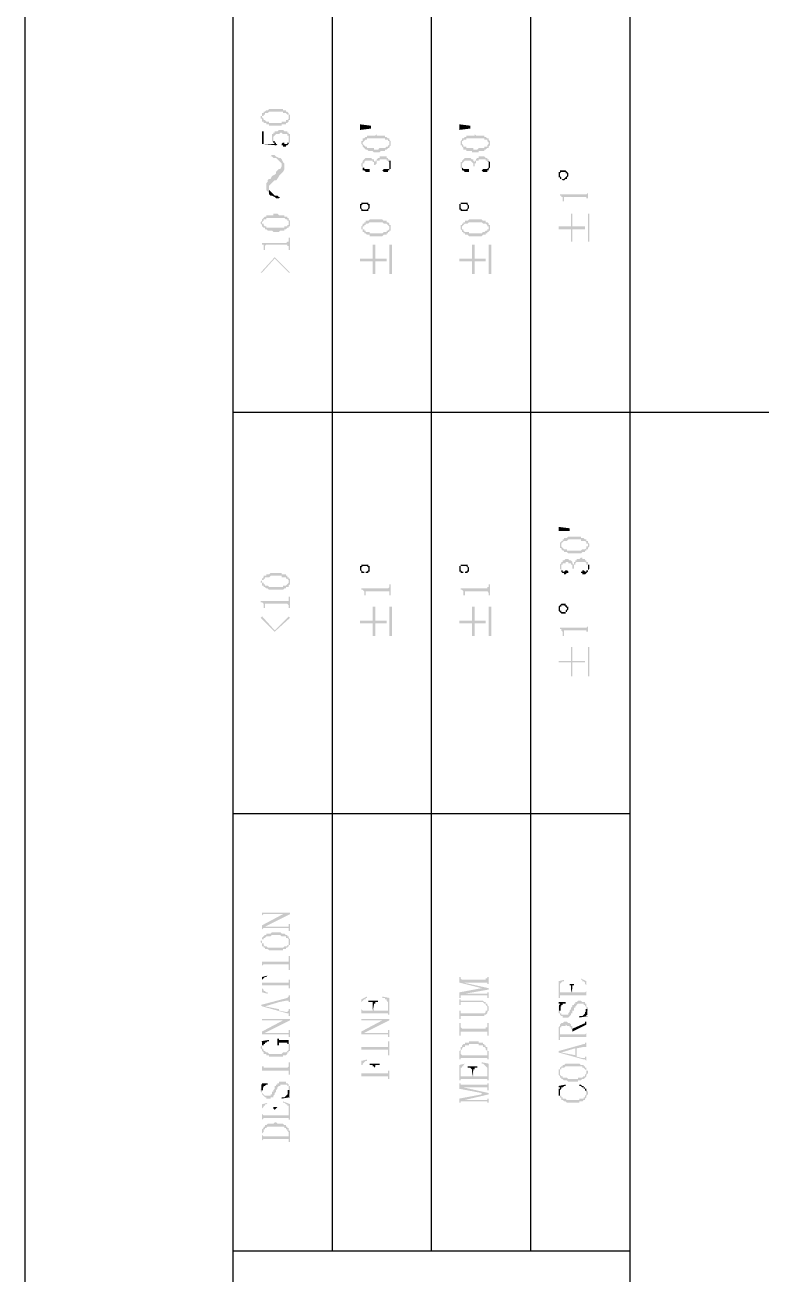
# Model space of a CAD drawing. Header units: inches. Extents: x 3613 to 8393, y -2205 to -794.
# Drawn here: x 4076.93 to 4100.69, y -969.3 to -928.97 of the extents above; entities that cross this region are included whole.
import ezdxf

# ---------------------------------------------------------------- set-up
doc = ezdxf.new("R2010")
doc.units = ezdxf.units.IN
doc.header["$MEASUREMENT"] = 0

msp = doc.modelspace()

# ---------------------------------------------------------------- hatches: boundary and pattern name
at = {"transparency": 33554559}
for points in [[(4084.536, -931.958), (4084.536, -932.003), (4084.581, -932.003), (4084.581, -932.048), (4084.581, -932.093), (4084.581, -931.958), (4084.581, -931.912), (4084.626, -931.912), (4084.626, -931.867), (4084.671, -931.867), (4084.671, -931.822), (4084.761, -931.822), (4084.807, -931.777), (4085.258, -931.777), (4085.258, -931.822), (4085.348, -931.822), (4085.393, -931.867), (4085.438, -931.867), (4085.438, -931.912), (4085.438, -931.958), (4085.438, -931.822), (4085.438, -931.822), (4085.393, -931.777), (4085.348, -931.777), (4085.348, -931.732), (4085.258, -931.732), (4085.258, -931.687), (4084.807, -931.687), (4084.761, -931.732), (4084.716, -931.732), (4084.671, -931.777), (4084.626, -931.777), (4084.626, -931.822), (4084.581, -931.822), (4084.581, -931.867), (4084.581, -931.912), (4084.536, -931.912)], [(4084.581, -932.093), (4084.626, -932.093), (4084.626, -932.138), (4084.716, -932.138), (4084.716, -932.183), (4084.807, -932.183), (4084.807, -932.228), (4085.213, -932.228), (4085.213, -932.183), (4085.348, -932.183), (4085.348, -932.138), (4085.393, -932.138), (4085.438, -932.093), (4085.438, -932.048), (4085.484, -932.048), (4085.484, -932.003), (4085.484, -931.958), (4085.484, -931.912), (4085.484, -931.867), (4085.438, -931.867), (4085.438, -931.822), (4085.438, -931.958), (4085.438, -932.003), (4085.438, -932.003), (4085.393, -932.048), (4085.348, -932.048), (4085.348, -932.093), (4085.213, -932.093), (4085.213, -932.138), (4084.807, -932.138), (4084.807, -932.093), (4084.716, -932.093), (4084.671, -932.048), (4084.626, -932.048), (4084.626, -932.003), (4084.626, -932.003), (4084.581, -931.958), (4084.581, -931.958)], [(4084.581, -932.409), (4084.581, -932.815), (4085.032, -932.86), (4085.077, -932.815), (4085.032, -932.815), (4085.032, -932.77), (4084.987, -932.815), (4084.626, -932.815), (4084.626, -932.409)], [(4084.897, -932.589), (4084.897, -932.68), (4084.897, -932.725), (4084.897, -932.725), (4084.942, -932.77), (4084.942, -932.635), (4084.942, -932.589), (4084.942, -932.589), (4084.987, -932.544), (4084.987, -932.544), (4085.032, -932.499), (4085.123, -932.499), (4085.168, -932.454), (4085.213, -932.454), (4085.258, -932.499), (4085.393, -932.499), (4085.393, -932.544), (4085.438, -932.544), (4085.438, -932.589), (4085.438, -932.635), (4085.438, -932.77), (4085.484, -932.77), (4085.484, -932.725), (4085.484, -932.635), (4085.484, -932.589), (4085.484, -932.499), (4085.438, -932.499), (4085.438, -932.454), (4085.393, -932.454), (4085.393, -932.409), (4085.303, -932.409), (4085.258, -932.364), (4085.123, -932.364), (4085.077, -932.409), (4084.987, -932.409), (4084.987, -932.454), (4084.942, -932.454), (4084.942, -932.499), (4084.897, -932.499), (4084.897, -932.544)], [(4087.74, -932.183), (4088.101, -932.228), (4088.101, -932.319), (4087.74, -932.364)], [(4090.945, -932.183), (4091.306, -932.228), (4091.306, -932.319), (4090.945, -932.364)], [(4084.942, -932.77), (4084.942, -932.77), (4084.987, -932.815), (4084.987, -932.815), (4085.032, -932.77), (4084.987, -932.77), (4084.987, -932.725), (4084.942, -932.725), (4084.942, -932.68), (4084.942, -932.635)], [(4085.213, -932.815), (4085.213, -932.86), (4085.258, -932.86), (4085.258, -932.905), (4085.348, -932.905), (4085.348, -932.86), (4085.393, -932.86), (4085.438, -932.815), (4085.438, -932.635), (4085.438, -932.725), (4085.438, -932.77), (4085.393, -932.77), (4085.393, -932.815), (4085.303, -932.815), (4085.303, -932.77), (4085.258, -932.77)], [(4087.785, -932.815), (4087.785, -932.815), (4087.83, -932.86), (4087.83, -932.905), (4087.83, -932.77), (4087.83, -932.77), (4087.876, -932.725), (4087.876, -932.725), (4087.921, -932.68), (4087.966, -932.68), (4087.966, -932.635), (4088.553, -932.635), (4088.553, -932.68), (4088.643, -932.68), (4088.643, -932.725), (4088.688, -932.725), (4088.688, -932.77), (4088.688, -932.815), (4088.688, -932.635), (4088.643, -932.635), (4088.598, -932.589), (4088.553, -932.589), (4088.553, -932.544), (4088.282, -932.544), (4088.282, -932.499), (4088.282, -932.499), (4088.237, -932.544), (4087.966, -932.544), (4087.966, -932.589), (4087.921, -932.589), (4087.876, -932.635), (4087.83, -932.635), (4087.83, -932.68), (4087.83, -932.725), (4087.785, -932.725), (4087.785, -932.77)], [(4087.83, -932.905), (4087.876, -932.95), (4087.876, -932.95), (4087.921, -932.996), (4087.966, -932.996), (4088.011, -933.041), (4088.146, -933.041), (4088.191, -933.086), (4088.372, -933.086), (4088.417, -933.041), (4088.553, -933.041), (4088.553, -932.996), (4088.598, -932.996), (4088.643, -932.95), (4088.688, -932.95), (4088.688, -932.905), (4088.688, -932.905), (4088.733, -932.86), (4088.733, -932.815), (4088.733, -932.77), (4088.733, -932.725), (4088.733, -932.725), (4088.688, -932.68), (4088.688, -932.815), (4088.688, -932.86), (4088.643, -932.86), (4088.643, -932.905), (4088.598, -932.905), (4088.553, -932.95), (4088.372, -932.95), (4088.327, -932.996), (4088.191, -932.996), (4088.191, -932.95), (4087.966, -932.95), (4087.966, -932.905), (4087.921, -932.905), (4087.876, -932.86), (4087.876, -932.86), (4087.83, -932.815), (4087.83, -932.815)], [(4090.99, -932.815), (4090.99, -932.86), (4091.035, -932.86), (4091.035, -932.905), (4091.035, -932.77), (4091.035, -932.725), (4091.08, -932.725), (4091.08, -932.68), (4091.17, -932.68), (4091.17, -932.635), (4091.757, -932.635), (4091.757, -932.68), (4091.847, -932.68), (4091.847, -932.725), (4091.847, -932.725), (4091.892, -932.77), (4091.892, -932.815), (4091.892, -932.635), (4091.847, -932.635), (4091.802, -932.589), (4091.757, -932.589), (4091.757, -932.544), (4091.486, -932.544), (4091.441, -932.499), (4091.441, -932.544), (4091.17, -932.544), (4091.17, -932.589), (4091.125, -932.589), (4091.08, -932.635), (4091.035, -932.635), (4091.035, -932.68), (4091.035, -932.68), (4090.99, -932.725), (4090.99, -932.77)], [(4091.035, -932.905), (4091.08, -932.95), (4091.08, -932.996), (4091.17, -932.996), (4091.17, -933.041), (4091.351, -933.041), (4091.351, -933.086), (4091.576, -933.086), (4091.576, -933.041), (4091.757, -933.041), (4091.757, -932.996), (4091.802, -932.996), (4091.847, -932.95), (4091.892, -932.95), (4091.892, -932.905), (4091.892, -932.905), (4091.937, -932.86), (4091.937, -932.815), (4091.937, -932.77), (4091.937, -932.725), (4091.937, -932.725), (4091.892, -932.68), (4091.892, -932.815), (4091.892, -932.815), (4091.847, -932.86), (4091.847, -932.905), (4091.757, -932.905), (4091.757, -932.95), (4091.576, -932.95), (4091.531, -932.996), (4091.396, -932.996), (4091.396, -932.95), (4091.17, -932.95), (4091.17, -932.905), (4091.08, -932.905), (4091.08, -932.86), (4091.08, -932.86), (4091.035, -932.815), (4091.035, -932.815)], [(4084.852, -933.221), (4084.897, -933.221), (4084.942, -933.266), (4085.032, -933.266), (4085.077, -933.312), (4085.123, -933.357), (4085.123, -933.357), (4085.168, -933.402), (4085.213, -933.447), (4085.213, -933.763), (4085.213, -933.763), (4085.258, -933.718), (4085.303, -933.627), (4085.303, -933.447), (4085.258, -933.402), (4085.213, -933.312), (4085.213, -933.312), (4085.168, -933.266), (4085.123, -933.266), (4085.032, -933.221), (4084.987, -933.176), (4084.897, -933.176)], [(4087.785, -933.492), (4087.785, -933.537), (4087.785, -933.537), (4087.83, -933.582), (4087.83, -933.627), (4087.83, -933.492), (4087.83, -933.447), (4087.876, -933.447), (4087.876, -933.402), (4087.876, -933.402), (4087.921, -933.357), (4088.146, -933.357), (4088.146, -933.402), (4088.191, -933.402), (4088.191, -933.447), (4088.191, -933.492), (4088.237, -933.492), (4088.237, -933.537), (4088.237, -933.492), (4088.282, -933.447), (4088.282, -933.402), (4088.282, -933.357), (4088.372, -933.357), (4088.372, -933.312), (4088.598, -933.312), (4088.598, -933.357), (4088.643, -933.357), (4088.643, -933.402), (4088.688, -933.402), (4088.688, -933.447), (4088.688, -933.492), (4088.688, -933.312), (4088.643, -933.312), (4088.643, -933.266), (4088.598, -933.266), (4088.598, -933.221), (4088.372, -933.221), (4088.372, -933.266), (4088.327, -933.266), (4088.282, -933.312), (4088.282, -933.357), (4088.237, -933.357), (4088.237, -933.402), (4088.237, -933.402), (4088.191, -933.357), (4088.191, -933.312), (4088.146, -933.312), (4088.101, -933.266), (4087.921, -933.266), (4087.876, -933.312), (4087.876, -933.312), (4087.83, -933.357), (4087.83, -933.402), (4087.83, -933.402), (4087.785, -933.447), (4087.785, -933.447)], [(4090.99, -933.492), (4090.99, -933.537), (4090.99, -933.582), (4091.035, -933.627), (4091.035, -933.492), (4091.035, -933.447), (4091.035, -933.447), (4091.08, -933.402), (4091.08, -933.402), (4091.125, -933.357), (4091.306, -933.357), (4091.351, -933.402), (4091.351, -933.402), (4091.396, -933.447), (4091.396, -933.492), (4091.396, -933.537), (4091.441, -933.537), (4091.441, -933.447), (4091.486, -933.447), (4091.486, -933.402), (4091.486, -933.357), (4091.576, -933.357), (4091.576, -933.312), (4091.802, -933.312), (4091.802, -933.357), (4091.847, -933.357), (4091.847, -933.402), (4091.892, -933.402), (4091.892, -933.447), (4091.892, -933.492), (4091.892, -933.312), (4091.847, -933.312), (4091.847, -933.266), (4091.802, -933.266), (4091.757, -933.221), (4091.576, -933.221), (4091.576, -933.266), (4091.531, -933.266), (4091.486, -933.312), (4091.486, -933.357), (4091.441, -933.357), (4091.441, -933.402), (4091.441, -933.402), (4091.396, -933.357), (4091.396, -933.312), (4091.351, -933.312), (4091.306, -933.266), (4091.125, -933.266), (4091.08, -933.312), (4091.08, -933.312), (4091.035, -933.357), (4091.035, -933.402), (4090.99, -933.402), (4090.99, -933.447), (4090.99, -933.447)], [(4084.716, -934.214), (4084.716, -934.304), (4084.761, -934.35), (4084.807, -934.395), (4084.807, -934.169), (4084.852, -934.124), (4084.897, -934.079), (4084.942, -934.034), (4084.987, -933.989), (4085.032, -933.989), (4085.077, -933.943), (4085.123, -933.853), (4085.123, -933.853), (4085.168, -933.808), (4085.213, -933.763), (4085.213, -933.492), (4085.213, -933.537), (4085.168, -933.627), (4085.123, -933.627), (4085.077, -933.673), (4085.032, -933.718), (4085.032, -933.763), (4084.987, -933.808), (4084.897, -933.853), (4084.897, -933.853), (4084.852, -933.943), (4084.807, -933.943), (4084.761, -933.989), (4084.761, -934.034), (4084.716, -934.079), (4084.716, -934.124)], [(4087.83, -933.627), (4087.83, -933.673), (4087.876, -933.673), (4087.921, -933.718), (4088.056, -933.718), (4088.056, -933.673), (4088.056, -933.627), (4087.876, -933.627), (4087.876, -933.582), (4087.83, -933.582), (4087.83, -933.492)], [(4088.462, -933.673), (4088.462, -933.673), (4088.507, -933.718), (4088.643, -933.718), (4088.643, -933.673), (4088.688, -933.673), (4088.688, -933.627), (4088.733, -933.627), (4088.733, -933.537), (4088.733, -933.492), (4088.733, -933.447), (4088.733, -933.357), (4088.688, -933.357), (4088.688, -933.537), (4088.688, -933.582), (4088.688, -933.627), (4088.507, -933.627)], [(4091.035, -933.627), (4091.035, -933.673), (4091.08, -933.673), (4091.125, -933.718), (4091.26, -933.718), (4091.26, -933.673), (4091.26, -933.627), (4091.08, -933.627), (4091.035, -933.582), (4091.035, -933.492)], [(4091.667, -933.673), (4091.667, -933.673), (4091.712, -933.718), (4091.847, -933.718), (4091.847, -933.673), (4091.892, -933.673), (4091.892, -933.627), (4091.892, -933.627), (4091.937, -933.582), (4091.937, -933.537), (4091.937, -933.492), (4091.937, -933.447), (4091.937, -933.402), (4091.892, -933.357), (4091.892, -933.537), (4091.892, -933.582), (4091.892, -933.582), (4091.847, -933.627), (4091.712, -933.627)], [(4094.149, -933.808), (4094.149, -933.853), (4094.149, -933.898), (4094.194, -933.898), (4094.194, -933.808), (4094.194, -933.763), (4094.194, -933.763), (4094.239, -933.718), (4094.375, -933.718), (4094.375, -933.763), (4094.42, -933.763), (4094.42, -933.943), (4094.42, -933.898), (4094.42, -933.898), (4094.465, -933.853), (4094.465, -933.808), (4094.465, -933.763), (4094.42, -933.718), (4094.42, -933.718), (4094.375, -933.673), (4094.194, -933.673), (4094.194, -933.718), (4094.149, -933.718), (4094.149, -933.763), (4094.149, -933.763)], [(4094.194, -933.898), (4094.194, -933.943), (4094.239, -933.943), (4094.284, -933.989), (4094.329, -933.989), (4094.375, -933.943), (4094.42, -933.943), (4094.42, -933.808), (4094.42, -933.853), (4094.42, -933.853), (4094.375, -933.898), (4094.375, -933.898), (4094.329, -933.943), (4094.239, -933.943), (4094.239, -933.898), (4094.239, -933.898), (4094.194, -933.853), (4094.194, -933.808), (4094.194, -933.808)], [(4084.807, -934.395), (4084.807, -934.44), (4084.852, -934.485), (4084.897, -934.485), (4084.987, -934.53), (4085.032, -934.575), (4085.123, -934.575), (4085.168, -934.53), (4085.123, -934.53), (4085.077, -934.485), (4084.987, -934.485), (4084.942, -934.44), (4084.897, -934.395), (4084.897, -934.395), (4084.852, -934.35), (4084.807, -934.304), (4084.807, -934.259)], [(4094.194, -934.44), (4094.194, -934.485), (4094.239, -934.485), (4094.239, -934.53), (4094.284, -934.53), (4094.284, -934.62), (4094.284, -934.666), (4094.329, -934.666), (4094.329, -934.575), (4094.329, -934.53), (4095.052, -934.53), (4095.052, -934.575), (4095.097, -934.575), (4095.097, -934.62), (4095.097, -934.666), (4095.097, -934.304), (4095.097, -934.35), (4095.097, -934.395), (4095.052, -934.44), (4095.006, -934.44)], [(4087.74, -934.846), (4087.74, -934.891), (4087.74, -934.891), (4087.785, -934.936), (4087.785, -934.801), (4087.785, -934.801), (4087.83, -934.756), (4087.966, -934.756), (4088.011, -934.801), (4088.011, -934.936), (4088.011, -934.936), (4088.056, -934.891), (4088.056, -934.846), (4088.056, -934.801), (4088.056, -934.756), (4088.011, -934.756), (4088.011, -934.711), (4087.785, -934.711), (4087.785, -934.756), (4087.74, -934.756), (4087.74, -934.801), (4087.74, -934.801)], [(4090.945, -934.846), (4090.945, -934.891), (4090.945, -934.936), (4090.99, -934.936), (4090.99, -934.801), (4090.99, -934.756), (4091.17, -934.756), (4091.215, -934.801), (4091.215, -934.936), (4091.215, -934.936), (4091.26, -934.891), (4091.26, -934.846), (4091.26, -934.801), (4091.26, -934.801), (4091.215, -934.756), (4091.215, -934.711), (4090.99, -934.711), (4090.99, -934.756), (4090.945, -934.756), (4090.945, -934.801), (4090.945, -934.801)], [(4084.536, -935.342), (4084.536, -935.388), (4084.536, -935.388), (4084.581, -935.433), (4084.581, -935.478), (4084.581, -935.342), (4084.581, -935.342), (4084.626, -935.297), (4084.626, -935.252), (4084.716, -935.252), (4084.716, -935.207), (4085.303, -935.207), (4085.348, -935.252), (4085.393, -935.252), (4085.393, -935.297), (4085.438, -935.297), (4085.438, -935.342), (4085.438, -935.207), (4085.393, -935.207), (4085.393, -935.162), (4085.303, -935.162), (4085.303, -935.117), (4085.123, -935.117), (4085.077, -935.072), (4084.942, -935.072), (4084.942, -935.117), (4084.716, -935.117), (4084.716, -935.162), (4084.671, -935.162), (4084.626, -935.207), (4084.626, -935.207), (4084.581, -935.252), (4084.581, -935.297), (4084.581, -935.297)], [(4087.785, -934.936), (4087.785, -934.981), (4088.011, -934.981), (4088.011, -934.846), (4088.011, -934.891), (4088.011, -934.891), (4087.966, -934.936), (4087.83, -934.936), (4087.785, -934.891), (4087.785, -934.846), (4087.785, -934.846)], [(4090.99, -934.936), (4090.99, -934.981), (4091.215, -934.981), (4091.215, -934.846), (4091.215, -934.891), (4091.215, -934.891), (4091.17, -934.936), (4091.035, -934.936), (4090.99, -934.891), (4090.99, -934.846), (4090.99, -934.846)], [(4094.149, -935.478), (4094.149, -935.568), (4094.555, -935.568), (4094.555, -935.974), (4094.6, -935.974), (4094.6, -935.568), (4095.006, -935.568), (4095.006, -935.478), (4094.6, -935.478), (4094.6, -935.072), (4094.555, -935.072), (4094.555, -935.478)], [(4095.142, -935.974), (4095.142, -935.072), (4095.097, -935.072), (4095.097, -935.974)], [(4084.581, -935.478), (4084.626, -935.523), (4084.671, -935.523), (4084.671, -935.568), (4084.716, -935.568), (4084.761, -935.613), (4084.897, -935.613), (4084.942, -935.658), (4085.123, -935.658), (4085.168, -935.613), (4085.303, -935.613), (4085.303, -935.568), (4085.348, -935.568), (4085.393, -935.523), (4085.438, -935.523), (4085.438, -935.478), (4085.484, -935.478), (4085.484, -935.433), (4085.484, -935.342), (4085.484, -935.297), (4085.484, -935.297), (4085.438, -935.252), (4085.438, -935.388), (4085.438, -935.433), (4085.393, -935.433), (4085.393, -935.478), (4085.303, -935.478), (4085.303, -935.523), (4084.716, -935.523), (4084.716, -935.478), (4084.671, -935.478), (4084.626, -935.433), (4084.626, -935.388), (4084.581, -935.388), (4084.581, -935.342)], [(4087.785, -935.523), (4087.785, -935.568), (4087.83, -935.568), (4087.83, -935.613), (4087.83, -935.658), (4087.83, -935.523), (4087.83, -935.478), (4087.876, -935.478), (4087.876, -935.433), (4087.921, -935.433), (4087.921, -935.388), (4088.011, -935.388), (4088.056, -935.342), (4088.462, -935.342), (4088.507, -935.388), (4088.598, -935.388), (4088.643, -935.433), (4088.643, -935.433), (4088.688, -935.478), (4088.688, -935.523), (4088.688, -935.388), (4088.688, -935.388), (4088.643, -935.342), (4088.598, -935.342), (4088.598, -935.297), (4088.507, -935.297), (4088.462, -935.252), (4088.056, -935.252), (4088.011, -935.297), (4087.921, -935.297), (4087.921, -935.342), (4087.876, -935.342), (4087.876, -935.388), (4087.83, -935.388), (4087.83, -935.433), (4087.83, -935.433), (4087.785, -935.478), (4087.785, -935.478)], [(4087.83, -935.658), (4087.876, -935.658), (4087.876, -935.704), (4087.921, -935.704), (4087.966, -935.749), (4088.056, -935.749), (4088.056, -935.794), (4088.462, -935.794), (4088.507, -935.749), (4088.598, -935.749), (4088.598, -935.704), (4088.643, -935.704), (4088.643, -935.658), (4088.688, -935.658), (4088.688, -935.613), (4088.733, -935.613), (4088.733, -935.568), (4088.733, -935.523), (4088.733, -935.478), (4088.733, -935.433), (4088.688, -935.433), (4088.688, -935.388), (4088.688, -935.523), (4088.688, -935.568), (4088.688, -935.568), (4088.643, -935.613), (4088.598, -935.613), (4088.598, -935.658), (4088.507, -935.658), (4088.462, -935.704), (4088.056, -935.704), (4088.056, -935.658), (4087.921, -935.658), (4087.921, -935.613), (4087.876, -935.613), (4087.876, -935.568), (4087.83, -935.568), (4087.83, -935.523), (4087.83, -935.523)], [(4090.99, -935.523), (4090.99, -935.568), (4090.99, -935.568), (4091.035, -935.613), (4091.035, -935.658), (4091.035, -935.523), (4091.035, -935.478), (4091.035, -935.478), (4091.08, -935.433), (4091.08, -935.433), (4091.125, -935.388), (4091.215, -935.388), (4091.26, -935.342), (4091.667, -935.342), (4091.712, -935.388), (4091.802, -935.388), (4091.847, -935.433), (4091.847, -935.478), (4091.892, -935.478), (4091.892, -935.523), (4091.892, -935.388), (4091.892, -935.388), (4091.847, -935.342), (4091.802, -935.342), (4091.802, -935.297), (4091.712, -935.297), (4091.667, -935.252), (4091.26, -935.252), (4091.215, -935.297), (4091.125, -935.297), (4091.125, -935.342), (4091.08, -935.342), (4091.08, -935.388), (4091.035, -935.388), (4091.035, -935.433), (4090.99, -935.433), (4090.99, -935.478), (4090.99, -935.478)], [(4091.035, -935.658), (4091.08, -935.658), (4091.08, -935.704), (4091.125, -935.704), (4091.125, -935.749), (4091.215, -935.749), (4091.26, -935.794), (4091.667, -935.794), (4091.712, -935.749), (4091.802, -935.749), (4091.802, -935.704), (4091.847, -935.704), (4091.847, -935.658), (4091.892, -935.658), (4091.892, -935.613), (4091.937, -935.613), (4091.937, -935.568), (4091.937, -935.523), (4091.937, -935.478), (4091.937, -935.433), (4091.892, -935.433), (4091.892, -935.388), (4091.892, -935.523), (4091.892, -935.568), (4091.847, -935.568), (4091.847, -935.613), (4091.802, -935.613), (4091.757, -935.658), (4091.712, -935.658), (4091.667, -935.704), (4091.26, -935.704), (4091.26, -935.658), (4091.125, -935.658), (4091.08, -935.613), (4091.08, -935.568), (4091.035, -935.568), (4091.035, -935.523), (4091.035, -935.523)], [(4084.536, -936.019), (4084.581, -936.019), (4084.581, -936.065), (4084.626, -936.065), (4084.626, -936.11), (4084.626, -936.245), (4084.671, -936.245), (4084.671, -936.11), (4084.671, -936.11), (4084.716, -936.065), (4085.393, -936.065), (4085.393, -936.11), (4085.438, -936.11), (4085.438, -936.245), (4085.484, -936.245), (4085.484, -935.839), (4085.438, -935.839), (4085.438, -935.929), (4085.438, -935.974), (4085.393, -935.974), (4085.348, -936.019)], [(4087.74, -936.516), (4087.74, -936.606), (4088.146, -936.606), (4088.146, -937.012), (4088.237, -937.012), (4088.237, -936.606), (4088.598, -936.606), (4088.598, -936.516), (4088.237, -936.516), (4088.237, -936.065), (4088.146, -936.065), (4088.146, -936.516)], [(4088.778, -937.012), (4088.778, -936.065), (4088.688, -936.065), (4088.688, -937.012)], [(4090.945, -936.516), (4090.945, -936.606), (4091.351, -936.606), (4091.351, -937.012), (4091.441, -937.012), (4091.441, -936.606), (4091.802, -936.606), (4091.802, -936.516), (4091.441, -936.516), (4091.441, -936.065), (4091.351, -936.065), (4091.351, -936.516)], [(4091.983, -937.012), (4091.983, -936.065), (4091.892, -936.065), (4091.892, -937.012)], [(4084.536, -936.967), (4084.581, -936.967), (4084.987, -936.516), (4085.438, -936.967), (4085.484, -936.967), (4084.987, -936.471)], [(4094.149, -945.181), (4094.51, -945.226), (4094.51, -945.317), (4094.149, -945.317)], [(4094.194, -945.768), (4094.194, -945.813), (4094.194, -945.858), (4094.239, -945.858), (4094.239, -945.903), (4094.239, -945.768), (4094.239, -945.723), (4094.239, -945.723), (4094.284, -945.678), (4094.284, -945.678), (4094.329, -945.633), (4094.42, -945.633), (4094.465, -945.587), (4094.871, -945.587), (4094.871, -945.633), (4095.006, -945.633), (4095.052, -945.678), (4095.052, -945.723), (4095.097, -945.723), (4095.097, -945.768), (4095.097, -945.633), (4095.052, -945.633), (4095.052, -945.587), (4095.006, -945.587), (4094.961, -945.542), (4094.871, -945.542), (4094.871, -945.497), (4094.465, -945.497), (4094.42, -945.542), (4094.329, -945.542), (4094.329, -945.587), (4094.284, -945.587), (4094.284, -945.633), (4094.239, -945.633), (4094.239, -945.678), (4094.194, -945.678), (4094.194, -945.723), (4094.194, -945.723)], [(4094.239, -945.903), (4094.239, -945.903), (4094.284, -945.949), (4094.329, -945.949), (4094.329, -945.994), (4094.42, -945.994), (4094.465, -946.039), (4094.871, -946.039), (4094.916, -945.994), (4095.006, -945.994), (4095.006, -945.949), (4095.052, -945.949), (4095.052, -945.903), (4095.097, -945.903), (4095.097, -945.858), (4095.097, -945.858), (4095.142, -945.813), (4095.142, -945.768), (4095.142, -945.723), (4095.142, -945.723), (4095.097, -945.678), (4095.097, -945.633), (4095.097, -945.768), (4095.097, -945.813), (4095.052, -945.813), (4095.052, -945.858), (4095.052, -945.858), (4095.006, -945.903), (4094.916, -945.903), (4094.871, -945.949), (4094.42, -945.949), (4094.42, -945.903), (4094.329, -945.903), (4094.284, -945.858), (4094.284, -945.858), (4094.239, -945.813), (4094.239, -945.768), (4094.239, -945.768)], [(4087.74, -946.535), (4087.74, -946.58), (4087.74, -946.58), (4087.785, -946.626), (4087.785, -946.49), (4087.785, -946.49), (4087.83, -946.445), (4087.966, -946.445), (4088.011, -946.49), (4088.011, -946.626), (4088.056, -946.626), (4088.056, -946.535), (4088.056, -946.49), (4088.056, -946.445), (4088.011, -946.445), (4088.011, -946.4), (4087.785, -946.4), (4087.785, -946.445), (4087.74, -946.445), (4087.74, -946.49), (4087.74, -946.49)], [(4090.945, -946.535), (4090.945, -946.58), (4090.945, -946.626), (4090.99, -946.626), (4090.99, -946.49), (4090.99, -946.445), (4091.17, -946.445), (4091.215, -946.49), (4091.215, -946.626), (4091.26, -946.626), (4091.26, -946.535), (4091.26, -946.49), (4091.26, -946.49), (4091.215, -946.445), (4091.215, -946.4), (4090.99, -946.4), (4090.99, -946.445), (4090.945, -946.445), (4090.945, -946.49), (4090.945, -946.49)], [(4094.194, -946.445), (4094.194, -946.49), (4094.194, -946.535), (4094.194, -946.535), (4094.239, -946.58), (4094.239, -946.49), (4094.239, -946.445), (4094.239, -946.4), (4094.284, -946.4), (4094.284, -946.355), (4094.375, -946.355), (4094.375, -946.31), (4094.465, -946.31), (4094.465, -946.355), (4094.555, -946.355), (4094.555, -946.4), (4094.6, -946.4), (4094.6, -946.49), (4094.6, -946.535), (4094.645, -946.535), (4094.645, -946.49), (4094.645, -946.4), (4094.691, -946.4), (4094.691, -946.355), (4094.691, -946.355), (4094.736, -946.31), (4095.006, -946.31), (4095.052, -946.355), (4095.052, -946.4), (4095.097, -946.4), (4095.097, -946.445), (4095.097, -946.49), (4095.097, -946.31), (4095.052, -946.31), (4095.052, -946.264), (4095.006, -946.264), (4095.006, -946.219), (4094.916, -946.219), (4094.916, -946.174), (4094.871, -946.174), (4094.826, -946.219), (4094.736, -946.219), (4094.736, -946.264), (4094.691, -946.264), (4094.691, -946.31), (4094.645, -946.31), (4094.645, -946.355), (4094.645, -946.4), (4094.6, -946.355), (4094.6, -946.31), (4094.6, -946.31), (4094.555, -946.264), (4094.51, -946.264), (4094.465, -946.219), (4094.375, -946.219), (4094.329, -946.264), (4094.284, -946.264), (4094.284, -946.31), (4094.239, -946.31), (4094.239, -946.355), (4094.239, -946.355), (4094.194, -946.4)], [(4094.239, -946.58), (4094.239, -946.626), (4094.239, -946.626), (4094.284, -946.671), (4094.329, -946.671), (4094.329, -946.716), (4094.375, -946.716), (4094.42, -946.671), (4094.465, -946.671), (4094.465, -946.626), (4094.465, -946.626), (4094.42, -946.58), (4094.375, -946.58), (4094.329, -946.626), (4094.284, -946.626), (4094.284, -946.58), (4094.239, -946.58), (4094.239, -946.535), (4094.239, -946.49)], [(4094.871, -946.671), (4094.916, -946.671), (4094.916, -946.716), (4095.006, -946.716), (4095.052, -946.671), (4095.052, -946.671), (4095.097, -946.626), (4095.097, -946.58), (4095.097, -946.58), (4095.142, -946.535), (4095.142, -946.49), (4095.142, -946.445), (4095.142, -946.4), (4095.097, -946.4), (4095.097, -946.31), (4095.097, -946.49), (4095.097, -946.535), (4095.097, -946.58), (4095.052, -946.58), (4095.052, -946.626), (4095.006, -946.626), (4094.961, -946.58), (4094.916, -946.58), (4094.916, -946.626), (4094.871, -946.626)], [(4084.536, -946.941), (4084.536, -946.987), (4084.581, -946.987), (4084.581, -947.032), (4084.581, -947.077), (4084.581, -946.941), (4084.581, -946.896), (4084.626, -946.896), (4084.626, -946.851), (4084.671, -946.851), (4084.671, -946.806), (4084.807, -946.806), (4084.852, -946.761), (4085.213, -946.761), (4085.213, -946.806), (4085.348, -946.806), (4085.348, -946.851), (4085.393, -946.851), (4085.438, -946.896), (4085.438, -946.941), (4085.438, -946.806), (4085.393, -946.806), (4085.393, -946.761), (4085.348, -946.761), (4085.348, -946.716), (4085.213, -946.716), (4085.213, -946.671), (4084.852, -946.671), (4084.807, -946.716), (4084.716, -946.716), (4084.716, -946.761), (4084.626, -946.761), (4084.626, -946.806), (4084.626, -946.806), (4084.581, -946.851), (4084.581, -946.896), (4084.581, -946.896)], [(4084.581, -947.077), (4084.626, -947.077), (4084.626, -947.122), (4084.671, -947.122), (4084.716, -947.167), (4084.761, -947.167), (4084.807, -947.212), (4085.258, -947.212), (4085.303, -947.167), (4085.348, -947.167), (4085.348, -947.122), (4085.438, -947.122), (4085.438, -947.077), (4085.438, -947.077), (4085.484, -947.032), (4085.484, -946.987), (4085.484, -946.941), (4085.484, -946.896), (4085.484, -946.851), (4085.438, -946.851), (4085.438, -946.806), (4085.438, -946.987), (4085.438, -946.987), (4085.393, -947.032), (4085.393, -947.032), (4085.348, -947.077), (4085.258, -947.077), (4085.258, -947.122), (4084.807, -947.122), (4084.761, -947.077), (4084.671, -947.077), (4084.671, -947.032), (4084.626, -947.032), (4084.626, -946.987), (4084.581, -946.987), (4084.581, -946.941)], [(4087.785, -946.626), (4087.785, -946.671), (4088.011, -946.671), (4088.011, -946.535), (4088.011, -946.58), (4088.011, -946.58), (4087.966, -946.626), (4087.921, -946.626), (4087.921, -946.671), (4087.876, -946.671), (4087.876, -946.626), (4087.83, -946.626), (4087.785, -946.58), (4087.785, -946.535), (4087.785, -946.535)], [(4090.99, -946.626), (4090.99, -946.671), (4091.215, -946.671), (4091.215, -946.535), (4091.215, -946.58), (4091.215, -946.58), (4091.17, -946.626), (4091.125, -946.626), (4091.125, -946.671), (4091.08, -946.671), (4091.08, -946.626), (4091.035, -946.626), (4090.99, -946.58), (4090.99, -946.535), (4090.99, -946.535)], [(4087.785, -947.167), (4087.785, -947.212), (4087.83, -947.212), (4087.876, -947.257), (4087.876, -947.303), (4087.876, -947.393), (4087.921, -947.393), (4087.921, -947.303), (4087.921, -947.257), (4088.688, -947.257), (4088.688, -947.303), (4088.688, -947.393), (4088.733, -947.393), (4088.733, -947.032), (4088.688, -947.032), (4088.688, -947.077), (4088.688, -947.122), (4088.688, -947.122), (4088.643, -947.167), (4088.598, -947.167)], [(4090.99, -947.167), (4090.99, -947.212), (4091.035, -947.212), (4091.08, -947.257), (4091.08, -947.303), (4091.08, -947.393), (4091.125, -947.393), (4091.125, -947.303), (4091.125, -947.257), (4091.847, -947.257), (4091.892, -947.303), (4091.892, -947.393), (4091.937, -947.393), (4091.937, -947.032), (4091.892, -947.032), (4091.892, -947.077), (4091.892, -947.122), (4091.847, -947.122), (4091.847, -947.167), (4091.802, -947.167)], [(4084.536, -947.573), (4084.536, -947.618), (4084.581, -947.618), (4084.626, -947.664), (4084.626, -947.754), (4084.626, -947.799), (4084.671, -947.799), (4084.671, -947.709), (4084.671, -947.664), (4085.393, -947.664), (4085.438, -947.709), (4085.438, -947.754), (4085.438, -947.799), (4085.484, -947.799), (4085.484, -947.438), (4085.438, -947.438), (4085.438, -947.528), (4085.438, -947.573), (4085.348, -947.573)], [(4094.149, -947.799), (4094.149, -947.844), (4094.149, -947.889), (4094.149, -947.889), (4094.194, -947.934), (4094.194, -947.754), (4094.239, -947.754), (4094.239, -947.709), (4094.329, -947.709), (4094.375, -947.754), (4094.375, -947.754), (4094.42, -947.799), (4094.42, -947.934), (4094.42, -947.889), (4094.42, -947.889), (4094.465, -947.844), (4094.465, -947.799), (4094.465, -947.754), (4094.42, -947.754), (4094.42, -947.709), (4094.375, -947.709), (4094.375, -947.664), (4094.239, -947.664), (4094.194, -947.709), (4094.194, -947.709), (4094.149, -947.754)], [(4084.536, -948.115), (4084.987, -948.566), (4085.484, -948.115), (4085.438, -948.07), (4084.987, -948.521), (4084.581, -948.07)], [(4087.74, -948.205), (4087.74, -948.295), (4088.146, -948.295), (4088.146, -948.702), (4088.237, -948.702), (4088.237, -948.295), (4088.598, -948.295), (4088.598, -948.205), (4088.237, -948.205), (4088.237, -947.754), (4088.146, -947.754), (4088.146, -948.205)], [(4088.778, -948.702), (4088.778, -947.754), (4088.688, -947.754), (4088.688, -948.702)], [(4090.945, -948.205), (4090.945, -948.295), (4091.351, -948.295), (4091.351, -948.702), (4091.441, -948.702), (4091.441, -948.295), (4091.802, -948.295), (4091.802, -948.205), (4091.441, -948.205), (4091.441, -947.754), (4091.351, -947.754), (4091.351, -948.205)], [(4091.983, -948.702), (4091.983, -947.754), (4091.892, -947.754), (4091.892, -948.702)], [(4094.194, -947.934), (4094.194, -947.934), (4094.239, -947.98), (4094.375, -947.98), (4094.375, -947.934), (4094.42, -947.934), (4094.42, -947.799), (4094.42, -947.844), (4094.42, -947.844), (4094.375, -947.889), (4094.375, -947.934), (4094.239, -947.934), (4094.239, -947.889), (4094.194, -947.889), (4094.194, -947.844), (4094.194, -947.844)], [(4094.194, -948.431), (4094.194, -948.476), (4094.239, -948.476), (4094.239, -948.521), (4094.239, -948.521), (4094.284, -948.566), (4094.284, -948.702), (4094.329, -948.702), (4094.329, -948.566), (4094.329, -948.521), (4095.052, -948.521), (4095.052, -948.566), (4095.097, -948.566), (4095.097, -948.702), (4095.097, -948.295), (4095.097, -948.386), (4095.097, -948.386), (4095.052, -948.431), (4095.006, -948.431)], [(4094.149, -949.514), (4094.149, -949.559), (4094.555, -949.559), (4094.555, -950.01), (4094.6, -950.01), (4094.6, -949.559), (4095.006, -949.559), (4095.006, -949.514), (4094.6, -949.514), (4094.6, -949.063), (4094.555, -949.063), (4094.555, -949.514)], [(4095.142, -950.01), (4095.142, -949.063), (4095.097, -949.063), (4095.097, -950.01)], [(4084.581, -957.548), (4084.581, -957.773), (4084.581, -957.728), (4084.581, -957.728), (4084.626, -957.683), (4085.484, -957.683), (4085.484, -957.638), (4084.581, -957.638)], [(4084.581, -958.044), (4084.581, -958.225), (4084.581, -958.179), (4084.581, -958.179), (4084.626, -958.134), (4084.626, -958.134), (4084.671, -958.089), (4085.484, -957.683), (4085.258, -957.683)], [(4084.626, -958.134), (4085.438, -958.134), (4085.438, -958.179), (4085.438, -958.225), (4085.484, -958.225), (4085.484, -957.999), (4085.438, -957.999), (4085.438, -958.089), (4084.671, -958.089)], [(4084.536, -958.586), (4084.536, -958.586), (4084.581, -958.631), (4084.581, -958.676), (4084.581, -958.721), (4084.626, -958.721), (4084.626, -958.766), (4084.671, -958.766), (4084.671, -958.811), (4084.761, -958.811), (4084.807, -958.856), (4085.258, -958.856), (4085.258, -958.811), (4085.348, -958.811), (4085.348, -958.766), (4085.393, -958.766), (4085.438, -958.721), (4085.438, -958.676), (4085.484, -958.676), (4085.484, -958.631), (4085.484, -958.586), (4085.484, -958.54), (4085.484, -958.495), (4085.484, -958.495), (4085.438, -958.45), (4085.438, -958.586), (4085.438, -958.631), (4085.438, -958.676), (4085.393, -958.676), (4085.393, -958.721), (4085.303, -958.721), (4085.258, -958.766), (4084.761, -958.766), (4084.716, -958.721), (4084.671, -958.721), (4084.626, -958.676), (4084.626, -958.631), (4084.581, -958.631), (4084.581, -958.586), (4084.581, -958.45), (4084.581, -958.495), (4084.581, -958.54), (4084.536, -958.54)], [(4084.581, -958.45), (4084.581, -958.586), (4084.581, -958.54), (4084.581, -958.495), (4084.626, -958.495), (4084.626, -958.45), (4084.671, -958.45), (4084.716, -958.405), (4084.852, -958.405), (4084.897, -958.36), (4085.168, -958.36), (4085.213, -958.405), (4085.348, -958.405), (4085.348, -958.45), (4085.393, -958.45), (4085.438, -958.495), (4085.438, -958.54), (4085.438, -958.586), (4085.438, -958.45), (4085.438, -958.405), (4085.393, -958.405), (4085.393, -958.36), (4085.348, -958.36), (4085.303, -958.315), (4085.213, -958.315), (4085.168, -958.27), (4084.897, -958.27), (4084.852, -958.315), (4084.716, -958.315), (4084.716, -958.36), (4084.671, -958.36), (4084.626, -958.405), (4084.626, -958.405)], [(4084.581, -959.037), (4084.581, -959.488), (4084.581, -959.353), (4084.581, -959.353), (4084.626, -959.308), (4085.438, -959.308), (4085.438, -959.488), (4085.484, -959.488), (4085.484, -959.037), (4085.438, -959.037), (4085.438, -959.172), (4085.438, -959.217), (4084.581, -959.217)], [(4084.581, -959.714), (4084.581, -959.849), (4084.581, -959.804), (4084.626, -959.759), (4084.626, -959.759), (4084.671, -959.714), (4084.716, -959.714), (4084.761, -959.669), (4084.761, -959.669)], [(4084.581, -959.714), (4084.581, -960.21), (4084.761, -960.255), (4084.761, -960.21), (4084.716, -960.21), (4084.671, -960.165), (4084.626, -960.165), (4084.626, -960.12), (4084.626, -960.12), (4084.581, -960.075), (4084.581, -959.849)], [(4084.581, -959.849), (4084.581, -960.03), (4084.581, -959.985), (4085.438, -959.985), (4085.438, -960.03), (4085.438, -960.075), (4085.484, -960.075), (4085.484, -959.804), (4085.438, -959.804), (4085.438, -959.849), (4085.438, -959.894), (4084.581, -959.894)], [(4090.945, -959.714), (4090.945, -959.894), (4091.667, -960.075), (4091.667, -960.075), (4091.892, -960.12), (4091.892, -960.075), (4091.08, -959.894), (4091.08, -959.894), (4091.035, -959.804), (4091.035, -959.804), (4090.99, -959.759), (4090.99, -959.714), (4090.99, -959.714)], [(4091.035, -959.804), (4091.08, -959.894), (4091.847, -959.894), (4091.847, -959.94), (4091.892, -959.94), (4091.892, -959.714), (4091.847, -959.714), (4091.847, -959.759), (4091.802, -959.759), (4091.802, -959.804)], [(4094.149, -959.849), (4094.149, -960.391), (4094.194, -960.391), (4094.194, -959.985), (4094.194, -959.94), (4094.194, -959.94), (4094.239, -959.894), (4094.239, -959.894), (4094.284, -959.849), (4094.329, -959.849), (4094.329, -959.804), (4094.329, -959.804)], [(4094.871, -959.804), (4094.916, -959.804), (4094.916, -959.849), (4094.961, -959.849), (4095.006, -959.894), (4095.006, -959.94), (4095.006, -959.94), (4095.052, -959.985), (4095.052, -960.391), (4095.052, -959.849), (4094.871, -959.759)], [(4090.945, -960.21), (4090.945, -960.391), (4090.99, -960.391), (4090.99, -960.346), (4090.99, -960.301), (4091.035, -960.301), (4091.125, -960.255), (4091.892, -960.12), (4091.667, -960.075)], [(4091.035, -960.301), (4091.847, -960.301), (4091.847, -960.346), (4091.847, -960.391), (4091.892, -960.391), (4091.892, -960.21), (4091.847, -960.21), (4091.847, -960.255), (4091.125, -960.255)], [(4094.194, -960.346), (4094.194, -960.301), (4095.052, -960.301), (4095.052, -960.346), (4095.052, -960.165), (4095.052, -960.165), (4095.006, -960.21), (4094.6, -960.21), (4094.6, -960.075), (4094.555, -960.21), (4094.194, -960.21), (4094.194, -960.03)], [(4094.42, -959.94), (4094.51, -959.94), (4094.51, -959.985), (4094.555, -959.985), (4094.555, -960.21), (4094.6, -960.075), (4094.6, -960.03), (4094.6, -959.985), (4094.645, -959.985), (4094.645, -959.94), (4094.736, -959.94)], [(4084.536, -960.617), (4084.581, -960.662), (4084.671, -960.662), (4085.123, -960.526), (4085.123, -960.752), (4085.123, -960.526), (4085.348, -960.481), (4085.438, -960.481), (4085.438, -960.526), (4085.484, -960.526), (4085.484, -960.301), (4085.438, -960.301), (4085.438, -960.346), (4085.438, -960.346), (4085.393, -960.391), (4085.393, -960.391)], [(4084.581, -960.662), (4085.393, -960.887), (4085.438, -960.887), (4085.438, -960.932), (4085.438, -960.978), (4085.484, -960.978), (4085.484, -960.752), (4085.438, -960.752), (4085.438, -960.797), (4085.438, -960.797), (4085.393, -960.842), (4085.348, -960.842), (4085.123, -960.797), (4085.123, -960.526), (4085.123, -960.752), (4084.671, -960.662), (4084.671, -960.662)], [(4087.785, -960.436), (4087.785, -960.932), (4087.785, -960.571), (4087.785, -960.526), (4087.83, -960.481), (4087.83, -960.481), (4087.876, -960.436), (4087.921, -960.436), (4087.921, -960.391), (4087.966, -960.391), (4087.966, -960.346)], [(4087.785, -960.932), (4087.785, -960.887), (4088.643, -960.887), (4088.643, -960.932), (4088.643, -960.752), (4088.643, -960.797), (4088.191, -960.797), (4088.191, -960.617), (4088.146, -960.797), (4087.83, -960.797), (4087.785, -960.752), (4087.785, -960.571)], [(4088.011, -960.481), (4088.011, -960.526), (4088.146, -960.526), (4088.146, -960.571), (4088.146, -960.617), (4088.146, -960.797), (4088.191, -960.617), (4088.191, -960.571), (4088.237, -960.571), (4088.237, -960.526), (4088.327, -960.526), (4088.327, -960.481)], [(4088.462, -960.391), (4088.553, -960.391), (4088.553, -960.436), (4088.598, -960.436), (4088.598, -960.481), (4088.598, -960.481), (4088.643, -960.526), (4088.643, -960.932), (4088.688, -960.932), (4088.688, -960.391), (4088.462, -960.346)], [(4090.945, -960.436), (4090.945, -960.617), (4090.99, -960.617), (4090.99, -960.571), (4090.99, -960.526), (4091.712, -960.526), (4091.757, -960.571), (4091.802, -960.571), (4091.802, -960.617), (4091.802, -960.617), (4091.847, -960.662), (4091.847, -960.707), (4091.847, -960.571), (4091.802, -960.571), (4091.802, -960.526), (4091.757, -960.526), (4091.712, -960.481), (4090.99, -960.481), (4090.99, -960.436), (4090.99, -960.436)], [(4090.945, -960.797), (4090.945, -961.068), (4090.99, -961.068), (4090.99, -961.023), (4090.99, -960.978), (4091.757, -960.978), (4091.757, -960.932), (4091.802, -960.932), (4091.847, -960.887), (4091.847, -960.842), (4091.847, -960.842), (4091.892, -960.797), (4091.892, -960.752), (4091.892, -960.707), (4091.892, -960.662), (4091.847, -960.617), (4091.847, -960.752), (4091.847, -960.797), (4091.802, -960.797), (4091.802, -960.842), (4091.802, -960.842), (4091.757, -960.887), (4090.99, -960.887), (4090.99, -960.797)], [(4094.149, -960.752), (4094.149, -960.842), (4094.149, -960.887), (4094.194, -960.887), (4094.194, -960.932), (4094.194, -960.932), (4094.239, -960.978), (4094.284, -960.978), (4094.284, -961.023), (4094.465, -961.023), (4094.51, -960.978), (4094.51, -960.978), (4094.555, -960.932), (4094.555, -960.887), (4094.6, -960.887), (4094.6, -960.797), (4094.645, -960.797), (4094.645, -960.707), (4094.691, -960.707), (4094.691, -960.662), (4094.691, -960.662), (4094.736, -960.617), (4094.736, -960.617), (4094.781, -960.571), (4094.961, -960.571), (4094.961, -960.617), (4095.006, -960.617), (4095.006, -960.662), (4095.052, -960.662), (4095.052, -960.707), (4095.052, -960.887), (4095.052, -960.842), (4095.052, -960.842), (4095.097, -960.797), (4095.097, -960.752), (4095.097, -960.707), (4095.097, -960.707), (4095.052, -960.662), (4095.052, -960.617), (4095.052, -960.571), (4095.006, -960.571), (4095.006, -960.526), (4094.916, -960.526), (4094.871, -960.481), (4094.781, -960.481), (4094.736, -960.526), (4094.691, -960.526), (4094.691, -960.571), (4094.645, -960.571), (4094.645, -960.617), (4094.6, -960.617), (4094.6, -960.662), (4094.6, -960.662), (4094.555, -960.707), (4094.555, -960.752), (4094.555, -960.752), (4094.51, -960.797), (4094.51, -960.842), (4094.51, -960.842), (4094.465, -960.887), (4094.465, -960.932), (4094.239, -960.932), (4094.239, -960.887), (4094.194, -960.887), (4094.194, -960.842), (4094.194, -960.797), (4094.194, -960.617), (4094.149, -960.662), (4094.149, -960.707)], [(4094.149, -960.526), (4094.149, -960.571), (4094.194, -960.571), (4094.194, -960.707), (4094.194, -960.662), (4094.239, -960.662), (4094.239, -960.617), (4094.284, -960.617), (4094.284, -960.571), (4094.375, -960.571), (4094.375, -960.526)], [(4084.581, -960.978), (4084.581, -961.203), (4084.581, -961.113), (4085.484, -961.113), (4085.484, -961.068), (4084.581, -961.068)], [(4087.785, -960.978), (4087.785, -961.203), (4087.785, -961.158), (4087.785, -961.113), (4088.688, -961.113), (4088.688, -961.068), (4087.785, -961.068)], [(4094.826, -961.023), (4094.826, -961.023), (4095.097, -960.978), (4095.052, -960.978), (4095.052, -960.932), (4095.052, -960.797), (4095.052, -960.842), (4095.006, -960.842), (4095.006, -960.887), (4095.006, -960.887), (4094.961, -960.932), (4094.961, -960.932), (4094.916, -960.978), (4094.826, -960.978)], [(4084.581, -961.474), (4084.581, -961.655), (4084.581, -961.564), (4084.626, -961.564), (4084.671, -961.519), (4085.484, -961.113), (4085.258, -961.113)], [(4084.626, -961.564), (4085.438, -961.564), (4085.438, -961.655), (4085.484, -961.655), (4085.484, -961.429), (4085.438, -961.429), (4085.438, -961.474), (4085.438, -961.519), (4084.671, -961.519)], [(4087.785, -961.474), (4087.785, -961.655), (4087.785, -961.609), (4087.785, -961.564), (4087.83, -961.564), (4087.876, -961.519), (4088.688, -961.113), (4088.462, -961.113)], [(4087.83, -961.564), (4088.643, -961.564), (4088.643, -961.655), (4088.688, -961.655), (4088.688, -961.429), (4088.643, -961.429), (4088.643, -961.474), (4088.643, -961.519), (4087.876, -961.519)], [(4090.945, -961.203), (4090.945, -961.609), (4090.99, -961.609), (4090.99, -961.474), (4091.847, -961.474), (4091.847, -961.609), (4091.892, -961.609), (4091.892, -961.203), (4091.847, -961.203), (4091.847, -961.339), (4091.802, -961.339), (4091.802, -961.384), (4091.035, -961.384), (4090.99, -961.339), (4090.99, -961.203)], [(4094.149, -961.429), (4094.149, -961.745), (4094.194, -961.745), (4094.194, -961.429), (4094.194, -961.339), (4094.239, -961.339), (4094.239, -961.293), (4094.375, -961.293), (4094.375, -961.248), (4094.375, -961.248), (4094.42, -961.293), (4094.51, -961.293), (4094.51, -961.339), (4094.555, -961.339), (4094.555, -961.384), (4094.555, -961.384), (4094.6, -961.429), (4094.6, -961.564), (4094.6, -961.293), (4094.555, -961.293), (4094.555, -961.248), (4094.555, -961.248), (4094.51, -961.203), (4094.465, -961.203), (4094.42, -961.158), (4094.329, -961.158), (4094.284, -961.203), (4094.239, -961.203), (4094.194, -961.248), (4094.194, -961.293), (4094.194, -961.293), (4094.149, -961.339), (4094.149, -961.384), (4094.149, -961.384)], [(4094.194, -961.7), (4094.194, -961.655), (4095.052, -961.655), (4095.052, -961.745), (4095.052, -961.474), (4095.052, -961.519), (4095.052, -961.519), (4095.006, -961.564), (4094.6, -961.564), (4094.6, -961.339), (4094.6, -961.293), (4094.6, -961.564), (4094.194, -961.564), (4094.194, -961.474)], [(4094.6, -961.384), (4094.6, -961.474), (4095.052, -961.248), (4095.052, -961.113), (4095.052, -961.158), (4095.006, -961.158), (4095.006, -961.203), (4095.006, -961.203)], [(4084.536, -961.79), (4084.581, -961.79), (4084.581, -961.835), (4084.581, -961.97), (4084.581, -961.925), (4084.626, -961.925), (4084.626, -961.88), (4084.671, -961.88), (4084.671, -961.835), (4084.716, -961.835), (4084.761, -961.79), (4084.807, -961.79), (4084.807, -961.745)], [(4085.077, -961.7), (4085.077, -961.925), (4085.123, -961.925), (4085.123, -961.88), (4085.123, -961.835), (4085.393, -961.835), (4085.393, -961.88), (4085.438, -961.79), (4085.438, -961.745), (4085.123, -961.745), (4085.123, -961.7), (4085.123, -961.7)], [(4085.393, -961.88), (4085.438, -961.88), (4085.438, -961.97), (4085.438, -961.835), (4085.438, -961.79)], [(4087.785, -961.79), (4087.785, -962.241), (4087.785, -962.106), (4087.785, -962.061), (4088.643, -962.061), (4088.643, -962.241), (4088.688, -962.241), (4088.688, -961.79), (4088.643, -961.79), (4088.643, -961.925), (4088.643, -961.97), (4087.785, -961.97), (4087.785, -961.925)], [(4090.945, -962.151), (4090.945, -962.377), (4090.99, -962.377), (4090.99, -962.151), (4090.99, -962.106), (4090.99, -962.061), (4091.035, -962.061), (4091.035, -962.016), (4091.035, -962.016), (4091.08, -961.97), (4091.125, -961.97), (4091.125, -961.925), (4091.26, -961.925), (4091.26, -961.88), (4091.576, -961.88), (4091.576, -961.925), (4091.712, -961.925), (4091.712, -961.97), (4091.757, -961.97), (4091.802, -962.016), (4091.802, -962.061), (4091.802, -962.061), (4091.847, -962.106), (4091.847, -962.377), (4091.892, -962.377), (4091.892, -962.151), (4091.892, -962.106), (4091.847, -962.106), (4091.847, -962.016), (4091.847, -961.97), (4091.802, -961.97), (4091.802, -961.925), (4091.757, -961.925), (4091.757, -961.88), (4091.712, -961.88), (4091.712, -961.835), (4091.576, -961.835), (4091.576, -961.79), (4091.26, -961.79), (4091.26, -961.835), (4091.125, -961.835), (4091.125, -961.88), (4091.08, -961.88), (4091.035, -961.925), (4091.035, -961.97), (4090.99, -961.97), (4090.99, -962.016), (4090.99, -962.061), (4090.99, -962.061), (4090.945, -962.106), (4090.945, -962.106)], [(4094.149, -962.106), (4094.149, -962.151), (4094.239, -962.151), (4094.691, -962.016), (4094.691, -962.241), (4094.736, -962.016), (4094.961, -961.97), (4095.052, -961.97), (4095.052, -962.016), (4095.052, -961.79), (4095.052, -961.835), (4095.006, -961.835), (4095.006, -961.88), (4094.961, -961.88)], [(4084.536, -961.97), (4084.536, -962.016), (4084.536, -962.016), (4084.581, -962.061), (4084.581, -962.106), (4084.581, -962.106), (4084.626, -962.151), (4084.626, -962.196), (4084.716, -962.196), (4084.716, -962.241), (4084.807, -962.241), (4084.807, -962.286), (4085.258, -962.286), (4085.258, -962.241), (4085.348, -962.241), (4085.393, -962.196), (4085.393, -962.151), (4085.438, -962.151), (4085.438, -962.106), (4085.484, -962.106), (4085.484, -962.061), (4085.484, -961.97), (4085.484, -961.925), (4085.484, -961.88), (4085.438, -961.88), (4085.438, -962.016), (4085.438, -962.061), (4085.438, -962.061), (4085.393, -962.106), (4085.393, -962.106), (4085.348, -962.151), (4085.258, -962.151), (4085.213, -962.196), (4084.807, -962.196), (4084.761, -962.151), (4084.716, -962.151), (4084.671, -962.106), (4084.626, -962.106), (4084.626, -962.061), (4084.626, -962.061), (4084.581, -962.016), (4084.581, -961.88), (4084.581, -961.925), (4084.581, -961.925)], [(4090.99, -962.377), (4090.99, -962.332), (4091.847, -962.332), (4091.847, -962.377), (4091.847, -962.196), (4091.847, -962.241), (4091.035, -962.241), (4090.99, -962.196), (4090.99, -962.151)], [(4094.149, -962.151), (4094.961, -962.377), (4095.006, -962.377), (4095.052, -962.422), (4095.052, -962.467), (4095.052, -962.241), (4095.052, -962.286), (4095.006, -962.286), (4095.006, -962.332), (4094.916, -962.332), (4094.736, -962.286), (4094.736, -962.016), (4094.691, -962.241), (4094.239, -962.151), (4094.239, -962.151)], [(4084.581, -962.467), (4084.581, -962.873), (4084.581, -962.738), (4085.438, -962.738), (4085.438, -962.873), (4085.484, -962.873), (4085.484, -962.467), (4085.438, -962.467), (4085.438, -962.602), (4085.438, -962.602), (4085.393, -962.647), (4084.626, -962.647), (4084.626, -962.602), (4084.581, -962.602)], [(4087.785, -962.422), (4087.785, -963.009), (4087.785, -962.647), (4087.785, -962.557), (4087.83, -962.557), (4087.83, -962.512), (4087.83, -962.512), (4087.876, -962.467), (4087.876, -962.467), (4087.921, -962.422), (4087.966, -962.422), (4087.966, -962.377)], [(4087.785, -962.963), (4087.785, -962.918), (4088.643, -962.918), (4088.643, -963.009), (4088.688, -963.009), (4088.688, -962.738), (4088.643, -962.738), (4088.643, -962.783), (4088.643, -962.828), (4088.191, -962.828), (4088.191, -962.647), (4088.191, -962.828), (4087.785, -962.828), (4087.785, -962.647)], [(4088.056, -962.512), (4088.056, -962.557), (4088.146, -962.557), (4088.146, -962.602), (4088.191, -962.602), (4088.191, -962.828), (4088.191, -962.647), (4088.191, -962.647), (4088.237, -962.602), (4088.237, -962.557), (4088.372, -962.557), (4088.372, -962.512)], [(4090.945, -962.557), (4090.945, -963.054), (4090.99, -963.054), (4090.99, -962.693), (4090.99, -962.647), (4091.035, -962.647), (4091.035, -962.602), (4091.08, -962.602), (4091.08, -962.557), (4091.08, -962.557), (4091.125, -962.512), (4091.17, -962.512), (4091.125, -962.512)], [(4091.215, -962.602), (4091.215, -962.647), (4091.306, -962.647), (4091.351, -962.693), (4091.351, -962.738), (4091.351, -962.918), (4091.396, -962.738), (4091.396, -962.693), (4091.441, -962.693), (4091.441, -962.647), (4091.531, -962.647), (4091.531, -962.602)], [(4091.667, -962.512), (4091.712, -962.512), (4091.757, -962.557), (4091.757, -962.557), (4091.802, -962.602), (4091.802, -962.602), (4091.847, -962.647), (4091.847, -962.693), (4091.847, -963.054), (4091.892, -963.054), (4091.892, -962.512), (4091.667, -962.467)], [(4094.194, -962.693), (4094.194, -962.783), (4094.194, -962.738), (4094.194, -962.693), (4094.239, -962.693), (4094.239, -962.647), (4094.329, -962.647), (4094.375, -962.602), (4094.916, -962.602), (4094.916, -962.647), (4094.961, -962.647), (4095.006, -962.693), (4095.006, -962.693), (4095.052, -962.738), (4095.052, -962.783), (4095.052, -962.647), (4095.006, -962.647), (4095.006, -962.602), (4094.961, -962.602), (4094.961, -962.557), (4094.871, -962.557), (4094.826, -962.512), (4094.375, -962.512), (4094.329, -962.557), (4094.284, -962.557), (4094.284, -962.602), (4094.239, -962.602), (4094.194, -962.647), (4094.194, -962.647)], [(4090.99, -963.054), (4090.99, -963.009), (4091.847, -963.009), (4091.847, -963.054), (4091.847, -962.873), (4091.847, -962.918), (4091.396, -962.918), (4091.396, -962.738), (4091.351, -962.918), (4090.99, -962.918), (4090.99, -962.873), (4090.99, -962.693)], [(4094.149, -962.783), (4094.149, -962.828), (4094.149, -962.873), (4094.149, -962.873), (4094.194, -962.918), (4094.194, -962.963), (4094.239, -962.963), (4094.239, -963.009), (4094.284, -963.009), (4094.329, -963.054), (4094.42, -963.054), (4094.465, -963.099), (4094.781, -963.099), (4094.781, -963.054), (4094.871, -963.054), (4094.916, -963.009), (4094.961, -963.009), (4095.006, -962.963), (4095.006, -962.963), (4095.052, -962.918), (4095.052, -962.873), (4095.052, -962.873), (4095.097, -962.828), (4095.097, -962.783), (4095.097, -962.738), (4095.052, -962.738), (4095.052, -962.693), (4095.052, -962.783), (4095.052, -962.828), (4095.052, -962.828), (4095.006, -962.873), (4095.006, -962.918), (4094.961, -962.918), (4094.916, -962.963), (4094.781, -962.963), (4094.781, -963.009), (4094.465, -963.009), (4094.42, -962.963), (4094.284, -962.963), (4094.284, -962.918), (4094.239, -962.918), (4094.194, -962.873), (4094.194, -962.828), (4094.194, -962.693), (4094.149, -962.693), (4094.149, -962.738)], [(4084.536, -963.37), (4084.536, -963.415), (4084.536, -963.415), (4084.581, -963.46), (4084.581, -963.505), (4084.581, -963.505), (4084.626, -963.55), (4084.626, -963.55), (4084.671, -963.595), (4084.716, -963.595), (4084.716, -963.64), (4084.852, -963.64), (4084.852, -963.595), (4084.942, -963.595), (4084.942, -963.55), (4084.942, -963.55), (4084.987, -963.505), (4084.987, -963.46), (4084.987, -963.46), (4085.032, -963.415), (4085.032, -963.37), (4085.032, -963.37), (4085.077, -963.324), (4085.077, -963.279), (4085.077, -963.279), (4085.123, -963.234), (4085.168, -963.234), (4085.168, -963.189), (4085.393, -963.189), (4085.393, -963.234), (4085.438, -963.234), (4085.438, -963.279), (4085.438, -963.505), (4085.484, -963.46), (4085.484, -963.37), (4085.484, -963.279), (4085.484, -963.234), (4085.438, -963.234), (4085.438, -963.189), (4085.438, -963.189), (4085.393, -963.144), (4085.348, -963.144), (4085.348, -963.099), (4085.123, -963.099), (4085.123, -963.144), (4085.077, -963.144), (4085.077, -963.189), (4085.032, -963.189), (4085.032, -963.234), (4084.987, -963.234), (4084.987, -963.324), (4084.987, -963.324), (4084.942, -963.37), (4084.942, -963.415), (4084.897, -963.415), (4084.897, -963.46), (4084.897, -963.505), (4084.852, -963.505), (4084.852, -963.55), (4084.671, -963.55), (4084.626, -963.505), (4084.626, -963.505), (4084.581, -963.46), (4084.581, -963.234), (4084.581, -963.279), (4084.581, -963.324), (4084.536, -963.324)], [(4084.536, -963.144), (4084.581, -963.144), (4084.581, -963.189), (4084.581, -963.324), (4084.581, -963.279), (4084.626, -963.279), (4084.626, -963.234), (4084.671, -963.234), (4084.716, -963.189), (4084.761, -963.189), (4084.761, -963.144), (4084.761, -963.144)], [(4085.213, -963.595), (4085.213, -963.64), (4085.484, -963.595), (4085.484, -963.595), (4085.438, -963.55), (4085.438, -963.415), (4085.438, -963.46), (4085.438, -963.46), (4085.393, -963.505), (4085.393, -963.505), (4085.348, -963.55), (4085.348, -963.55), (4085.303, -963.595), (4085.258, -963.595)], [(4090.945, -963.144), (4090.945, -963.324), (4091.667, -963.46), (4091.667, -963.505), (4091.892, -963.505), (4091.892, -963.46), (4091.08, -963.279), (4091.08, -963.279), (4091.035, -963.189), (4090.99, -963.189), (4090.99, -963.144), (4090.99, -963.144)], [(4091.035, -963.189), (4091.08, -963.279), (4091.847, -963.279), (4091.847, -963.324), (4091.847, -963.37), (4091.892, -963.37), (4091.892, -963.144), (4091.847, -963.144), (4091.847, -963.189), (4091.802, -963.189)], [(4094.149, -963.234), (4094.149, -963.279), (4094.194, -963.279), (4094.194, -963.55), (4094.194, -963.415), (4094.194, -963.37), (4094.194, -963.37), (4094.239, -963.324), (4094.239, -963.279), (4094.284, -963.279), (4094.329, -963.234), (4094.375, -963.234), (4094.375, -963.189)], [(4094.149, -963.415), (4094.149, -963.46), (4094.149, -963.505), (4094.149, -963.55), (4094.194, -963.55), (4094.194, -963.279), (4094.194, -963.324), (4094.149, -963.324), (4094.149, -963.37)], [(4094.194, -963.55), (4094.194, -963.595), (4094.194, -963.595), (4094.239, -963.64), (4094.239, -963.685), (4094.284, -963.685), (4094.329, -963.731), (4094.375, -963.731), (4094.42, -963.776), (4094.826, -963.776), (4094.826, -963.731), (4094.916, -963.731), (4094.961, -963.685), (4095.006, -963.685), (4095.006, -963.64), (4095.006, -963.64), (4095.052, -963.595), (4095.052, -963.55), (4095.052, -963.55), (4095.097, -963.505), (4095.097, -963.46), (4095.097, -963.415), (4095.097, -963.415), (4095.052, -963.37), (4095.052, -963.324), (4095.052, -963.46), (4095.052, -963.505), (4095.052, -963.505), (4095.006, -963.55), (4095.006, -963.595), (4094.961, -963.595), (4094.961, -963.64), (4094.826, -963.64), (4094.826, -963.685), (4094.42, -963.685), (4094.375, -963.64), (4094.284, -963.64), (4094.284, -963.595), (4094.239, -963.595), (4094.239, -963.55), (4094.194, -963.55), (4094.194, -963.505), (4094.194, -963.46), (4094.194, -963.46)], [(4094.826, -963.234), (4094.871, -963.234), (4094.916, -963.279), (4094.961, -963.279), (4094.961, -963.324), (4095.006, -963.324), (4095.006, -963.37), (4095.006, -963.37), (4095.052, -963.415), (4095.052, -963.46), (4095.052, -963.324), (4095.006, -963.324), (4095.006, -963.279), (4094.961, -963.279), (4094.961, -963.234), (4094.916, -963.234), (4094.871, -963.189), (4094.826, -963.189)], [(4084.581, -963.821), (4084.581, -964.317), (4084.581, -963.956), (4084.581, -963.956), (4084.626, -963.911), (4084.626, -963.866), (4084.671, -963.866), (4084.671, -963.821), (4084.716, -963.821), (4084.761, -963.776), (4084.761, -963.776)], [(4085.258, -963.776), (4085.303, -963.776), (4085.348, -963.821), (4085.393, -963.821), (4085.393, -963.866), (4085.438, -963.866), (4085.438, -963.956), (4085.438, -964.317), (4085.484, -964.317), (4085.484, -963.821), (4085.258, -963.731)], [(4090.945, -963.64), (4090.945, -963.776), (4090.99, -963.776), (4090.99, -963.731), (4091.035, -963.731), (4091.125, -963.685), (4091.892, -963.505), (4091.667, -963.505)], [(4091.035, -963.731), (4091.847, -963.731), (4091.847, -963.776), (4091.892, -963.776), (4091.892, -963.64), (4091.847, -963.64), (4091.847, -963.685), (4091.125, -963.685)], [(4084.581, -964.317), (4084.581, -964.317), (4084.626, -964.272), (4085.438, -964.272), (4085.438, -964.317), (4085.438, -964.137), (4085.438, -964.182), (4084.987, -964.182), (4084.987, -964.001), (4084.987, -964.182), (4084.626, -964.182), (4084.581, -964.137), (4084.581, -964.001)], [(4084.852, -963.911), (4084.942, -963.911), (4084.942, -963.956), (4084.942, -963.956), (4084.987, -964.001), (4084.987, -964.182), (4084.987, -964.001), (4084.987, -964.001), (4085.032, -963.956), (4085.032, -963.956), (4085.077, -963.911), (4085.123, -963.911)], [(4084.581, -964.769), (4084.581, -965.039), (4084.581, -964.769), (4084.581, -964.769), (4084.626, -964.724), (4084.626, -964.678), (4084.626, -964.633), (4084.671, -964.633), (4084.671, -964.588), (4084.716, -964.588), (4084.761, -964.543), (4085.303, -964.543), (4085.303, -964.588), (4085.348, -964.588), (4085.348, -964.633), (4085.393, -964.633), (4085.393, -964.678), (4085.393, -964.678), (4085.438, -964.724), (4085.438, -964.769), (4085.438, -965.039), (4085.484, -965.039), (4085.484, -964.769), (4085.484, -964.678), (4085.438, -964.678), (4085.438, -964.633), (4085.438, -964.588), (4085.393, -964.588), (4085.393, -964.543), (4085.348, -964.543), (4085.348, -964.498), (4085.303, -964.498), (4085.258, -964.453), (4085.077, -964.453), (4085.032, -964.408), (4084.987, -964.408), (4084.942, -964.453), (4084.761, -964.453), (4084.716, -964.498), (4084.671, -964.498), (4084.671, -964.543), (4084.626, -964.543), (4084.626, -964.588), (4084.626, -964.588), (4084.581, -964.633), (4084.581, -964.724)], [(4084.581, -964.994), (4084.581, -964.994), (4084.626, -964.949), (4085.438, -964.949), (4085.438, -964.994), (4085.438, -964.814), (4085.438, -964.859), (4084.626, -964.859), (4084.581, -964.814), (4084.581, -964.814)]]:
    msp.add_hatch(color=256, dxfattribs=at).paths.add_polyline_path(points)

# ---------------------------------------------------------------- linework, layer by layer
for p, q in [((4083.633, -894.646), (4083.633, -1181.386)), ((4096.451, -941.48), (4492.889, -941.48))]:
    msp.add_line(p, q)
for points in [[(4496.927, -1185.646), (4496.927, -888.646), (4076.927, -888.646), (4076.927, -1185.646)], [(4094.194, -960.617), (4094.194, -960.797), (4094.194, -960.752), (4094.194, -960.617)], [(4095.052, -960.797), (4095.052, -960.932), (4095.052, -960.887), (4095.052, -960.752)], [(4084.581, -963.234), (4084.581, -963.37), (4084.581, -963.189)], [(4085.438, -963.415), (4085.438, -963.55), (4085.438, -963.505), (4085.438, -963.37), (4085.438, -963.37)]]:
    msp.add_lwpolyline(points, close=True)
for points in [[(4086.838, -894.646), (4086.838, -968.56)], [(4090.042, -894.646), (4090.042, -968.56)], [(4093.246, -894.646), (4093.246, -968.56)], [(4096.451, -894.646), (4096.451, -1181.386)], [(4083.633, -941.48), (4096.451, -941.48)], [(4083.633, -954.433), (4096.451, -954.433)], [(4083.633, -968.56), (4096.451, -968.56)]]:
    msp.add_lwpolyline(points)

doc.saveas('drawing.dxf')
